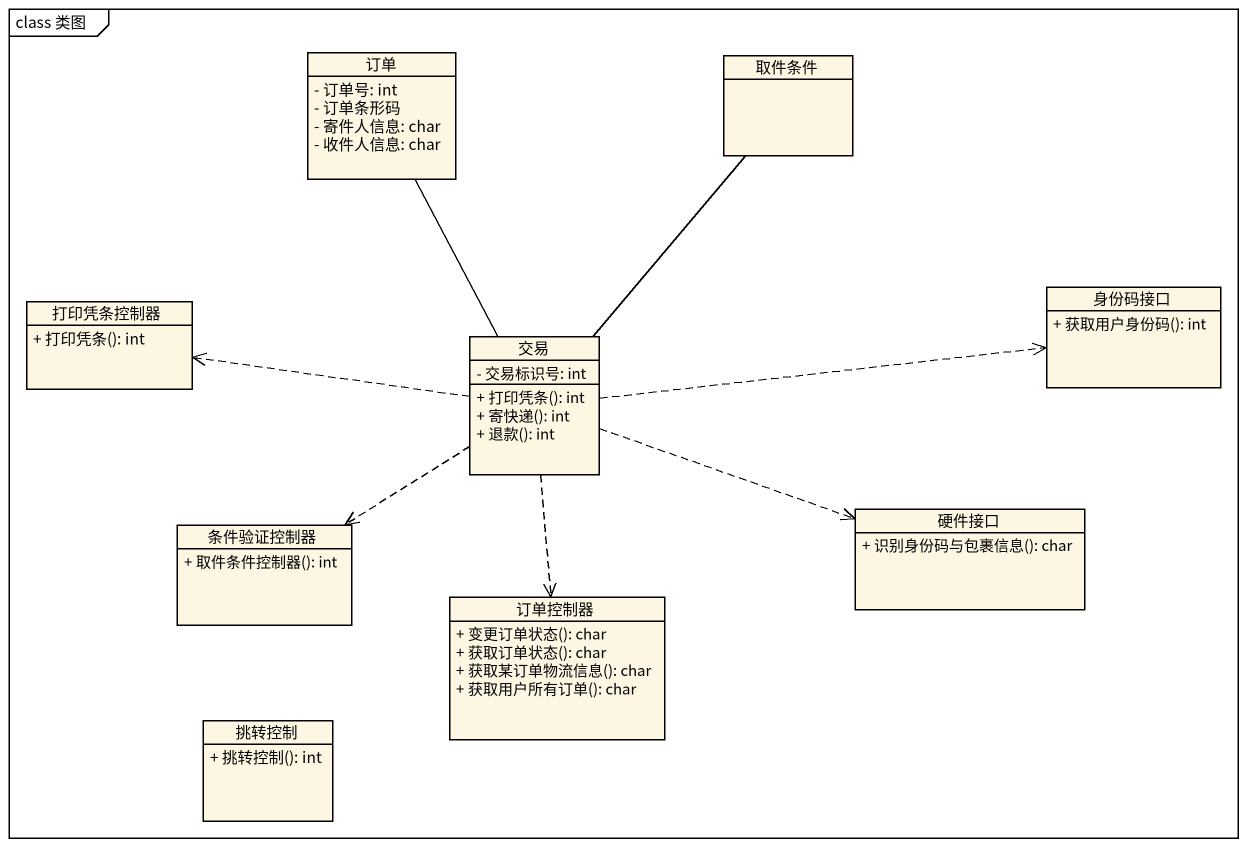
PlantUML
@startuml
mainframe class 类图
hide circle
hide empty members
skinparam classAttributeIconSize 0
class 订单 {
  - 订单号: int
  - 订单条形码
  - 寄件人信息: char
  - 收件人信息: char
}
class 取件条件
class 打印凭条控制器 {
  + 打印凭条(): int
}
class 身份码接口 {
  + 获取用户身份码(): int
}
class 交易 {
  - 交易标识号: int
  + 打印凭条(): int
  + 寄快递(): int
  + 退款(): int
}
class 硬件接口 {
  + 识别身份码与包裹信息(): char
}
class 条件验证控制器 {
  + 取件条件控制器(): int
}
class 订单控制器 {
  + 变更订单状态(): char
  + 获取订单状态(): char
  + 获取某订单物流信息(): char
  + 获取用户所有订单(): char
}
class 挑转控制 {
  + 挑转控制(): int
}
交易 -up- 订单
交易 -up- 取件条件
交易 .left.> 打印凭条控制器
交易 .right.> 身份码接口
交易 .right.> 硬件接口
交易 ..> 条件验证控制器
交易 ..> 订单控制器
@enduml
